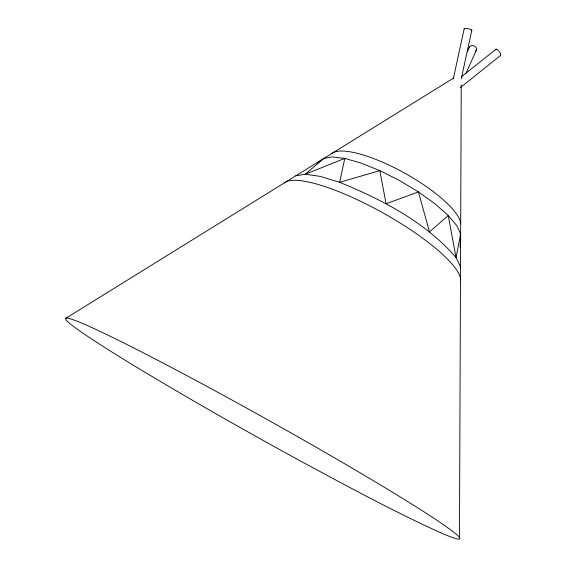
<?xml version="1.0" encoding="UTF-8"?>
<svg xmlns="http://www.w3.org/2000/svg" width="567" height="567" viewBox="0 0 567 567"><rect width="100%" height="100%" fill="white"/><g stroke="black" fill="none" stroke-linecap="round" stroke-linejoin="round"><path stroke-width="0.85" d="M459.468 537.502L461.233 84.809M460.113 247.084L460.652 234.086L456.924 225.808L448.256 215.503L435.116 203.914L418.425 191.922L399.48 180.512L379.833 170.632L361.108 163.083L344.786 158.413L332.056 156.896L323.729 158.505L317.258 163.069M460.121 236.559L460.652 234.086L456.017 257.517L460.524 266.851L460.156 268.411M453.281 78.912L464.231 28.527M461.254 78.856L471.843 30.186M465.989 73.292L476.422 50.031M467.293 51.845L469.483 47.047M460.397 87.545L500.64 55.375L500.491 53.546A3.87 1.106 52 0 0 497.571 49.839A3.87 1.106 52 0 0 495.834 49.747M323.729 158.505L305.266 174.232L295.783 175.813M461.254 76.97L496.097 49.159M66.091 318.108L453.791 77.934M471.156 30.363A3.898 0.631 11.8 0 0 471.262 29.668A3.898 0.631 11.8 0 0 467.371 28.584L464.444 28.407A3.898 0.631 11.8 0 0 464.579 28.924M469.32 47.763A3.778 2.807 24 0 1 474.48 46.161A3.778 2.807 24 0 1 475.408 51.122M500.64 55.375A3.87 1.106 52 0 1 500.264 55.353M331.766 153.586A74.291 20.674 29.2 0 1 401.571 171.432A74.291 20.674 29.2 0 1 460.695 222.973M284.556 182.815A101.259 23.92 29.2 0 1 381.463 212.072A101.259 23.92 29.2 0 1 460.666 280.183M344.786 158.413L339.654 182.312C382.385 199.804 425.42 222.087 456.017 257.517L448.256 215.503L429.502 231.931L418.425 191.922L386.077 203.766L379.833 170.632L339.654 182.312L320.192 176.387L305.266 174.232L344.786 158.413M440.325 532.626C393.597 511.363 348.457 486.855 303.281 462.537A225.836 10.1 29.2 0 1 65.517 318.548A225.836 10.1 29.2 0 1 307.775 442.451A225.836 10.1 29.2 0 1 440.325 532.626"/></g></svg>
